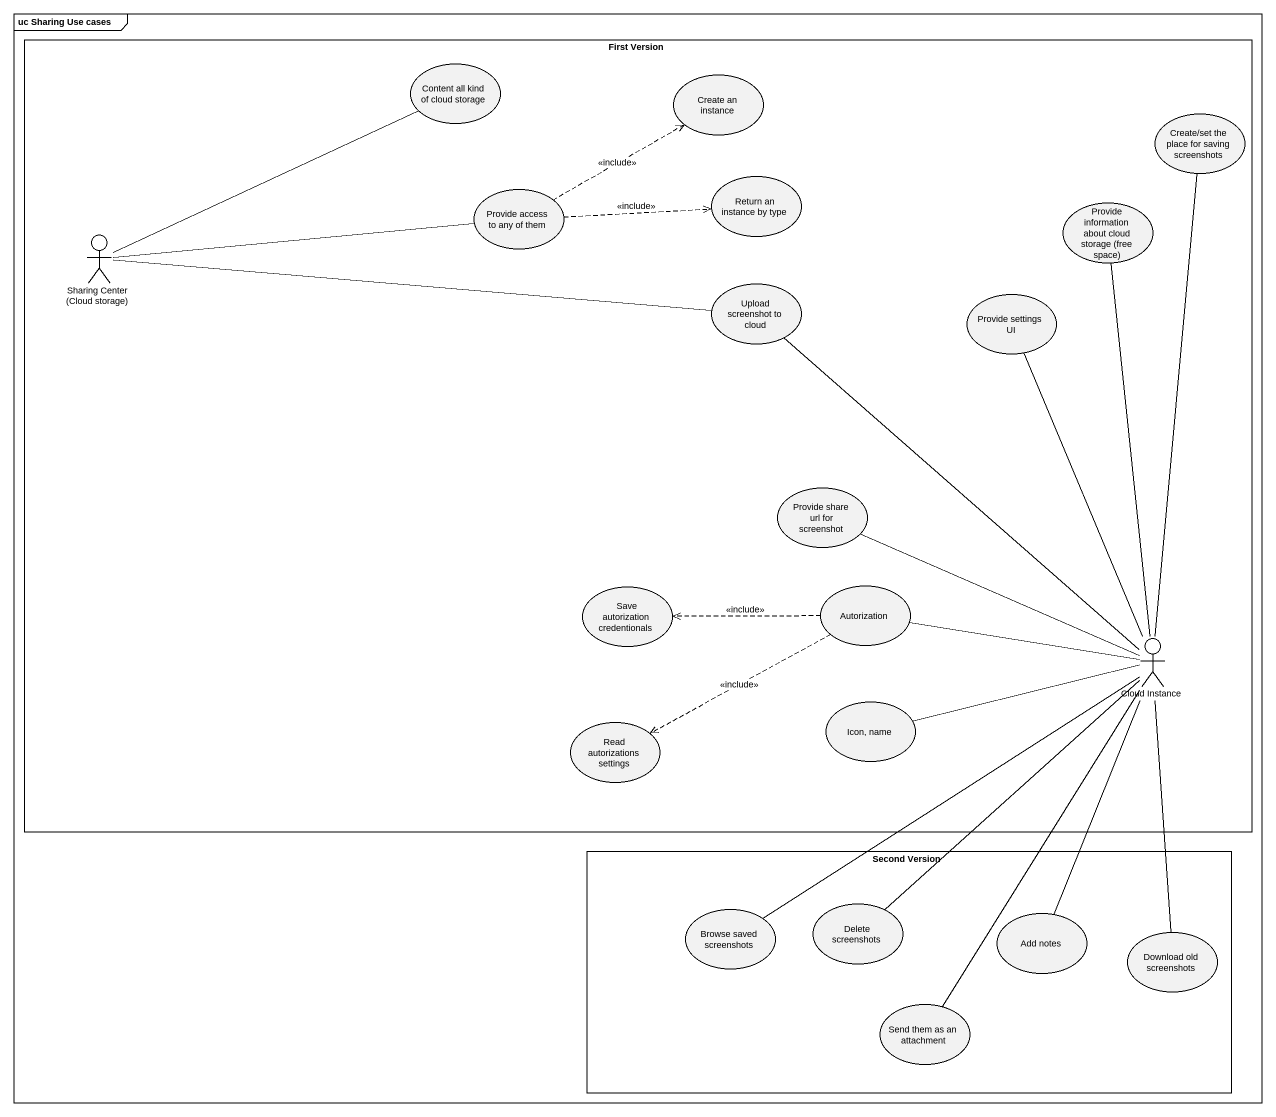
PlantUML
@startuml
mainframe uc Sharing Use cases
rectangle "First Version" as First_Version {
  usecase "Content all kind of cloud storage" as Content_all_kind_of_cloud
  usecase "Create an instance" as Create_an_instance
  usecase "Create/set the place for saving screenshots" as Create_set_the_place_for
  usecase "Provide access to any of them" as Provide_access_to_any_of
  usecase "Return an instance by type" as Return_an_instance_by_type
  actor "Sharing Center (Cloud storage)" as Sharing_Center_Cloud_storage
  usecase "Provide information about cloud storage (free space)" as Provide_information_about
  usecase "Upload screenshot to cloud" as Upload_screenshot_to_cloud
  usecase "Provide settings UI" as Provide_settings_UI
  usecase "Provide share url for screenshot" as Provide_share_url_for
  usecase "Save autorization credentionals" as Save_autorization
  usecase Autorization
  actor "Cloud Instance" as Cloud_Instance
  usecase "Icon, name" as Icon_name
  usecase "Read autorizations settings" as Read_autorizations_settings
}
rectangle "Second Version" as Second_Version {
  usecase "Browse saved screenshots" as Browse_saved_screenshots
  usecase "Delete screenshots" as Delete_screenshots
  usecase "Add notes" as Add_notes
  usecase "Download old screenshots" as Download_old_screenshots
  usecase "Send them as an attachment" as Send_them_as_an_attachment
}
Provide_access_to_any_of .right.> Create_an_instance : <<include>>
Provide_access_to_any_of .right.> Return_an_instance_by_type : <<include>>
Sharing_Center_Cloud_storage -right- Content_all_kind_of_cloud
Sharing_Center_Cloud_storage -right- Provide_access_to_any_of
Sharing_Center_Cloud_storage -right- Upload_screenshot_to_cloud
Provide_settings_UI -- Cloud_Instance
Autorization .left.> Save_autorization : <<include>>
Autorization .left.> Read_autorizations_settings : <<include>>
Cloud_Instance -up- Create_set_the_place_for
Cloud_Instance -up- Provide_information_about
Cloud_Instance -up- Upload_screenshot_to_cloud
Cloud_Instance -left- Provide_share_url_for
Cloud_Instance -left- Autorization
Cloud_Instance -left- Icon_name
Cloud_Instance -- Browse_saved_screenshots
Cloud_Instance -- Delete_screenshots
Cloud_Instance -- Add_notes
Cloud_Instance -- Download_old_screenshots
Cloud_Instance -- Send_them_as_an_attachment
@enduml
